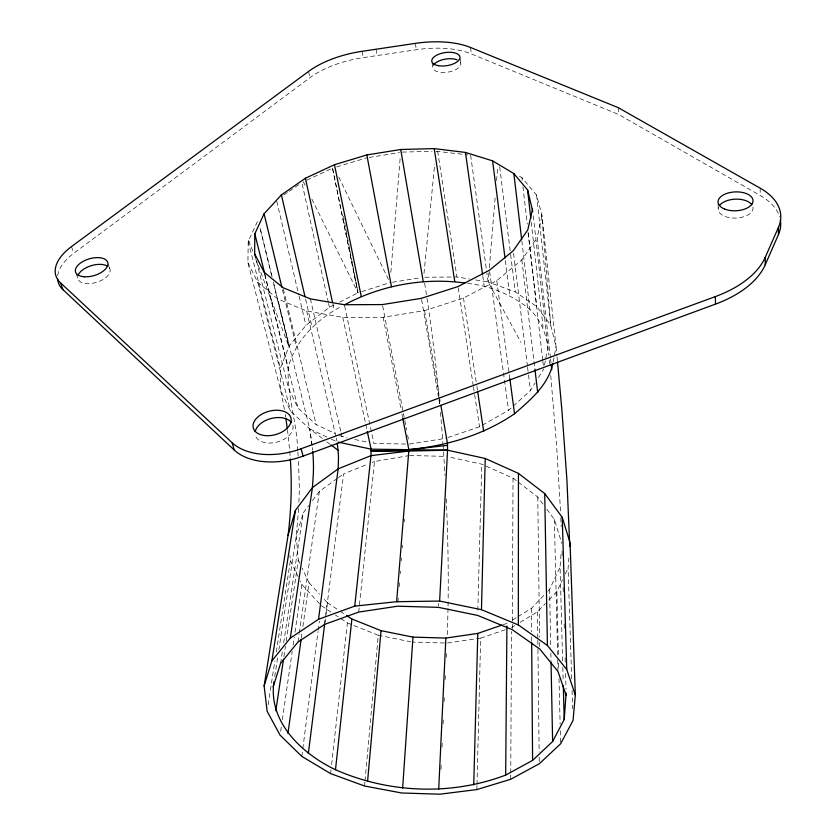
<?xml version="1.0" encoding="UTF-8"?>
<svg xmlns="http://www.w3.org/2000/svg" width="836" height="836" viewBox="0 0 836 836"><rect width="100%" height="100%" fill="white"/><g stroke="black" fill="none" stroke-linecap="round" stroke-linejoin="round"><path stroke-width="0.63" stroke-dasharray="4.18 3.13" d="M512.322 628.421L513.022 478.129L481.787 464.179L448.932 456.958M510.723 779.277L510.744 774.094M510.754 772.798L511.486 631.473M284.386 409.337L280.697 390.464L247.916 262.661L248.219 241.416L258.105 220.14M476.886 789.571L476.98 785.652M477.011 784.346L480.658 638.171L505.341 629.696M477.805 610.207L481.787 464.179M298.682 508.476L296.226 536.273L278.869 649.572M298.891 502.133L299.372 488.172L298.473 459.8M440.98 769.444L441.22 764.229M442.004 747.3L442.254 742.086M443.101 723.851L443.279 719.942M444.125 701.697L444.313 697.788M445.16 679.553L445.337 675.645M446.184 657.399L446.372 653.491M438.461 606.037L438.597 603.435M562.628 660.91L560.078 567.195L561.186 552.126M397.946 602.307L398.458 595.807M399.19 586.715L399.503 582.817M400.225 573.715L400.434 571.124M401.259 560.726L401.468 558.135M402.304 547.737L402.503 545.135M404.373 521.748L404.582 519.156M571.699 678.801L568.093 568.125L568.888 557.999M390.851 272.327L400.214 157.534M488.893 272.912L488.13 282.014L515.289 291.921L536.702 306.561L550.715 325.131L556.024 346.616L556.901 355.624M489.321 267.719L495.372 194.945M496.563 180.649L497.744 166.354M364.569 786.007L364.924 782.109M365.039 780.814L378.259 635.245L353.335 625.297M423.998 273.351L434.689 164.222M358.696 612.077L374.486 461.493L408.407 455.704M330.607 773.603L331.035 769.747M331.61 764.595L347.4 622.924L335.466 615.045M324.755 623.332L325.403 618.18M325.57 616.895L327.357 602.725L322.989 597.959M324.65 624.387L325.298 619.236M325.946 614.094L343.627 473.845L367.37 464.346M301.817 756.381L302.653 749.944M302.82 748.648L318.025 631.483M318.192 630.198L319.362 621.179M301.284 638.098L302.183 631.65M302.904 626.498L309.038 582.713L302.068 568.01M298.034 642.006L299.121 634.284M299.309 632.998L319.362 491.453L337.295 478.443M280.666 731.333L281.596 724.896M282.338 719.744L292.203 651.505M293.133 645.068L294.251 637.345M294.993 632.194L301.88 584.563L300.239 581.135M280.572 663.408L282.516 650.544M283.676 642.821L303.28 512.813L308.641 505.696M283.895 656.678L285.442 646.374M286.205 641.222L298.316 560.099L296.226 536.273L303.28 512.813M274.73 676.606L277.688 657.295M268.116 704.779L274.877 661.015M276.277 652.007L290.405 560.601L289.935 555.543M553.181 361.978L556.024 346.616L541.989 215.448L536.597 195.091L521.915 177.66L517.62 175.09M544.476 365.113L547.893 347.253L532.95 213.013M550.464 358.007L537.151 237.57L541.989 215.448M333.992 305.004L329.426 307.303L305.924 325.382L289.131 346.083L280.384 368.237L280.697 390.464L290.531 411.197L309.686 428.858L322.853 438.795M297.72 450.708C297.052 422.661 287.03 395.721 288.19 367.621C295.39 340.012 317.346 318.84 342.091 306.06M339.709 302.12L358.027 292.809L343.429 216.19M547.862 591.157L549.597 589.338L560.078 567.195M548.938 599.861L556.86 591.595L562.471 579.86M565.282 573.998L568.093 568.125M513.325 406.035L530.432 390.527L535.092 382.972M538.426 377.579L543.745 368.948M247.916 262.661L257.801 282.349L277.73 298.954L306.697 311.013L342.76 317.356L383.149 317.262L424.563 310.647L463.499 298.055L496.772 280.603L521.863 259.86L537.151 237.57M312.465 500.607L319.362 491.453M518.048 616.581L531.403 608.43L544.393 594.793M520.17 622.318L537.496 611.785L545.417 603.529M448.012 437.51L479.561 426.757L508.57 410.351L512.374 406.902M57.726 275.577A55.228 28.8 -16.1 0 1 73.787 253.277L309.895 77.758A71.154 33.618 -10.1 0 1 363.232 57.632L416.318 49.742A70.088 33.137 -9.2 0 1 471.379 53.922L618.619 114.469L760.196 195.457A79.159 43.712 -3.1 0 1 779.58 216.702M338.35 477.669L343.627 473.845M283.895 194.945L288.127 192.008M289.183 191.266L298.703 184.662M512.489 619.978L516.941 617.261M511.507 627.575L514.757 625.61M306.854 180.137L332.529 168.151L358.027 292.809L311.4 198.153M372.114 462.444L374.486 461.493M503.282 624.638L506.919 623.384M361.727 291.639L390.015 282.652M336.678 166.897L366.659 157.858M369.178 157.45L399.378 152.58M392.502 282.244L421.125 277.646M409.379 444.083L445.588 438.346M480.658 638.171L446.852 643.072L413.339 642.111M402.346 152.1L432.076 151.337M435.953 151.232L467.794 154.9M424.897 277.238L456.937 277.009L469.404 278.973M405.575 444.02L373.901 443.519L370.108 425.691M409.661 455.484L445.139 456.372M475.642 279.955L488.099 281.92L520.974 342.363M467.543 283.414C490.387 285.734 512.165 294.92 529.93 309.435C542.574 322.247 547.559 337.357 548.677 354.966M378.259 635.245L410.8 641.818M339.656 435.671L347.107 437.855M354.767 439.475L367.516 442.171M347.4 622.924L352.144 624.816M256.558 261.323L288.619 388.541L298.003 408.02L316.133 424.573L334.954 433.445M326.855 437.019L309.686 428.858L277.73 298.954M331.432 439.193L337.159 441.92L336.271 438.106M321.369 605.734L331.129 612.182M327.357 602.725L339.092 610.51M340.158 611.21L345.487 614.753M326.897 441.857L329.938 444.156M513.022 478.129L517.15 481.285M518.184 482.069L537.767 497.054L543.034 504.16M301.88 584.563L320.522 604.815M309.038 582.713L319.509 594.145M546.807 509.228L554.341 519.375L561.823 543.337M305.077 185.279L303.353 181.767L301.869 182.457L328.297 302.214M338.737 177.044L388.876 280.3M290.405 560.601L298.055 576.579M298.316 560.099L299.925 563.495M248.689 240.402L252.859 251.396M255.638 258.721L288.953 346.647L273.226 282.129M76.442 274.239L78.385 279.882M71.499 246.589L73.787 253.277M488.099 281.92L486.886 272.954M108.304 264.469L110.143 270.112M257.801 282.349L290.531 411.197M248.219 241.416L280.384 368.237M264.887 274.218L288.19 367.621M264.73 274.71L298.003 408.02M272.066 276.81L259.975 227.695L271.993 277.071M273.309 281.847L289.131 346.083M283.31 288.942L316.133 424.573M282.495 289.758L296.31 346.731M276.789 201.351L298.786 295.003M299.089 296.268L305.924 325.382M306.697 311.013L335.978 436.831M305.589 299.183L312.079 327.169M310.375 298.88L340.848 431.721M341.14 432.985L342.008 436.779M328.579 303.489L329.426 307.303M332.832 303.729L334.212 310.062M342.76 317.356L367.004 430.143M344.641 305.997L369.836 424.416M308.589 71.415L309.895 77.758M332.529 168.151L357.986 292.913M382.658 305.861L403.192 412.085M403.443 413.36L406.651 430.007M407.644 435.128L408.386 438.963M383.149 317.262L400.977 409.013M401.959 414.102L402.461 416.652M362.092 51.309L363.232 57.632M376.033 49.24L377.14 55.573M424.563 310.647L440.436 402.743M421.605 299.622L438.701 398.521M438.931 399.807L439.59 403.663M415.325 43.388L416.318 49.742M437.656 151.191L456.937 277.009M458.264 287.824L473.249 385.595M473.448 386.88L474.43 393.317M474.629 394.602L479.561 426.757M463.499 298.055L476.698 385.177M476.886 386.451L477.471 390.297M432.16 63.097L432.745 66.964A14.202 6.625 -8.7 0 0 448.106 72.095A14.202 6.625 -8.7 0 0 460.511 62.449M312.027 445.118L309.686 428.858L312.079 445.306M285.306 414.384L285.661 416.934M287.48 429.714L289.611 450.113M482.738 275.796L484.18 286.079M470.647 155.245L486.709 271.669M489.645 271.501L508.57 410.351M460.176 58.969L460.876 64.142M496.772 280.603L509.876 378.865M470.532 47.485L471.379 53.922M505.341 260.602L509.814 295.568M499.677 166.761L510.462 253.214M510.618 254.499L515.289 291.921M513.544 253.381L527.411 365.949M527.568 367.234L528.362 373.702M528.519 374.998L530.432 390.527M521.863 259.86L534.956 369.439M521.821 240.862L529.93 309.435M521.915 177.66L522.207 180.242M522.949 186.679L527.234 224.058M528.268 233.087L536.702 306.561M528.08 232.471L542.71 359.929M542.857 361.215L543.452 366.367M531.236 222.282L543.034 326.991M550.61 359.302L551.039 363.19M536.597 195.091L550.799 325.695L541.728 214.486M549.189 360.107L549.576 363.963M550.746 375.531L556.64 446.079L560.622 512.646M557.027 356.909L557.403 360.765M297.825 452.004L298.358 458.504M289.716 451.388L290.238 457.752M618.17 107.625L618.619 114.469M560.82 517.766L561.175 526.711M572.075 690.526L572.67 708.75M562.053 551.143L562.2 556.348M563.109 587.583L563.255 592.797M564.154 624.032L564.3 629.236M565.126 657.869L565.314 664.38M565.585 673.492L566.035 689.115M562.806 667.41L563.161 680.431M556.86 591.595L558.458 656.647M558.626 663.147L558.782 669.657M559.002 678.759L560.13 724.3M560.287 730.8L560.58 742.504M554.341 519.375L557.602 654.619M557.727 659.823L557.978 670.221M718.145 204.005L718.27 210.055M549.597 589.338L550.757 647.869M550.861 653.073L551.018 660.879M537.767 497.054L539.565 637.272M539.628 642.466L539.711 648.955M537.496 611.785L537.809 639.07M537.83 640.366L537.924 648.161M537.935 649.457L539.136 752.076M539.189 757.28L539.272 763.77M531.403 608.43L531.581 631.807M531.623 637.001L531.654 640.898M760.196 188.184L760.196 195.457M109.38 267.969A16.741 8.736 -16.5 0 1 96.725 282.265A16.741 8.736 -16.5 0 1 77.685 277.709M292.872 425.555A19.406 12.153 -14.9 0 1 276.622 442.192A19.406 12.153 -14.9 0 1 255.199 434.804M752.943 207.025A17.441 9.457 -2.5 0 1 735.178 218.091A17.441 9.457 -2.5 0 1 718.427 207.589M424.625 283.3A299.685 42.166 86 0 1 426.809 297.031M427.008 298.295A299.685 42.166 86 0 1 438.942 395.815M439.308 399.65A299.685 42.166 86 0 1 439.652 403.443M440.457 412.378A299.685 42.166 86 0 1 442.934 443.404M443.028 444.7A299.685 42.166 86 0 1 445.024 475.548M446.236 498.789A299.685 42.166 86 0 1 448.127 600.499M448.117 601.847A299.685 42.166 86 0 1 448.033 607.218M448.002 608.545A299.685 42.166 86 0 1 447.135 636.959M312.392 447.615A38.435 7.89 86.1 0 1 312.633 450.019"/><path stroke-width="1.25" d="M290.343 459.027C292.067 484.462 291.221 510.023 288.065 535.312L264.134 685.896L267.123 711.217L280.102 735.189L301.817 756.381L330.607 773.603L364.569 786.007L401.677 792.988L439.83 794.2L476.886 789.571L510.723 779.277L539.272 763.77L560.611 743.81L573.047 720.465L575.325 695.144L566.745 669.521L547.413 645.476L518.33 624.952L518.456 473.385L485.235 458.483L447.553 450.186L371.09 449.151L338.413 442.181M765.233 264.772L765.253 257.3L778.494 227.246A79.441 43.587 -3.1 0 0 760.196 188.184L618.17 107.625L470.532 47.485A70.297 33.001 -9.2 0 0 415.325 43.388L362.092 51.309A71.363 33.482 -10.1 0 0 308.589 71.415L71.499 246.589A55.416 28.706 -16 0 0 60.526 282.85L62.93 289.632L234.258 450.05A59.732 37.306 -14.5 0 0 303.029 456.142L715.511 304.105A104.96 59.45 -3.8 0 0 765.233 264.772L778.431 234.644A79.159 43.712 -3.1 0 0 780.416 220.223M255.607 257.54L254.646 253.768L254.813 233.829L264.071 213.786L281.408 194.903L305.412 178.246L334.473 164.713L366.847 154.963L400.716 149.498L434.218 148.609L465.464 152.434L492.603 160.867L513.858 173.585L527.6 189.971L532.814 211.717M273.936 681.758C268.032 722.147 302.078 753.779 335.487 769.737C388.792 793.228 451.085 795.851 505.675 775.087L506.898 625.976M778.431 234.644L778.494 227.246M518.33 624.952L481.473 609.684L485.235 458.483M473.74 784.847L477.805 633.416L502.07 625.056M438.712 789.247L445.86 638.067L477.805 633.416M481.473 609.684L439.631 601.053L447.553 450.186L447.49 443.665L440.875 405.293M402.649 788.108L412.974 637.126L381.028 630.668L351.893 618.995L346.564 615.463M569.776 546.608L566.923 479.885L561.949 410.789L557.528 362.051M264.134 685.896L271.867 660.91L290.301 638.098L318.537 619.288L354.736 606.131L396.619 601.701L408.888 449.778L402.701 417.927M505.675 775.087L532.584 760.394L552.617 741.511L564.216 719.482L566.139 693.013M367.568 781.493L381.028 630.668M354.736 606.131L370.975 455.641L371.09 449.151L367.276 431.407M335.487 769.737L351.893 618.995M308.348 753.424L324.598 624.617M318.537 619.288L338.162 468.839L338.392 461.347A14.87 2.759 86.1 0 0 338.037 450.27L337.284 443.111M287.95 733.402L301.106 639.383M290.301 638.098L312.424 487.618L313.207 475.883A38.435 7.89 86.1 0 0 312.748 451.231M275.817 710.767L283.519 659.259M271.867 660.91L295.432 510.378L312.424 487.618L338.162 468.839L370.975 455.641L408.783 451.053L447.553 450.186M408.783 451.053L370.902 450.823C421.01 452.004 472.539 442.453 514.537 413.778C530.4 400.026 548.468 384.759 552.941 363.263M532.522 209.136L527.788 229.9L513.22 250.79L489.468 270.216L458.065 286.539L421.386 298.347L382.407 304.576L344.369 304.732L310.375 298.88L283.007 287.678L264.103 272.191L254.646 253.768M288.065 535.312L295.432 510.378M273.153 686.91L280.572 663.408L298.034 642.006L324.65 624.387L358.696 612.077L397.633 606.204L438.388 607.344L477.669 615.421L512.311 629.717L539.711 648.955L558.009 671.527L566.223 695.615M344.348 304.91C380.777 285.233 423.977 277.374 464.983 283.007M60.526 282.85L232.136 442.735A59.973 37.223 -14.4 0 0 301.148 448.744L715.344 296.592A105.346 59.283 -3.9 0 0 765.253 257.3M408.888 449.778L447.396 445.348M396.619 601.701L439.631 601.053M412.974 637.126L445.86 638.067M330.951 444.919L338.037 450.27M518.456 473.385L544.717 493.564L562.241 517.338L570.079 542.815L575.325 695.144M232.136 442.735L234.258 450.05M301.148 448.744L303.029 456.142M254.813 233.829L264.887 274.218M264.071 213.786L281.878 287.218M281.408 194.903L304.994 296.644M305.412 178.246L332.55 302.454M334.473 164.713L361.225 296.341M366.847 154.963L391.478 286.685M400.716 149.498L423.246 281.596M434.218 148.609L454.742 281.377M477.669 391.582L483.678 431.303M285.849 418.219L287.291 428.44M465.464 152.434L482.56 274.511M509.876 378.865L514.537 413.778M492.603 160.867L505.017 258.01M534.956 369.439L537.726 392.638M513.858 173.585L521.664 239.566M527.6 189.971L530.808 218.405M551.185 364.486L551.76 369.658M562.241 517.338L566.745 669.521M563.297 685.635L564.216 719.482M715.344 296.592L715.511 304.105M551.039 662.175L552.617 741.511M544.717 493.564L547.413 645.476M531.665 642.205L532.584 760.394M78.093 275.284A16.741 8.736 -16.5 0 1 91.124 265.712A16.741 8.736 -16.5 0 1 107.572 266.235M255.22 431.564A19.406 12.153 -14.9 0 1 271.501 418.397A19.406 12.153 -14.9 0 1 291.524 422.661M719.744 205.196A17.441 9.457 -2.5 0 1 736.056 199.146A17.441 9.457 -2.5 0 1 751.846 204.653M62.93 289.632A55.228 28.8 -16.1 0 1 57.6 278.701M433.382 65.166A14.202 6.625 -8.7 0 1 457.083 59.805M84.206 276.768A16.804 8.705 -16.4 0 0 107.938 263.34A16.804 8.705 -16.4 0 0 82.806 261.543A16.804 8.705 -16.4 0 0 84.206 276.768M265.043 435.587A19.479 12.132 -14.8 0 0 291.012 418.219A19.479 12.132 -14.8 0 0 260.299 415.116A19.479 12.132 -14.8 0 0 265.043 435.587M724.634 209.063A17.504 9.436 -2.5 0 0 752.839 202.197A17.504 9.436 -2.5 0 0 729.128 192.75A17.504 9.436 -2.5 0 0 724.634 209.063M438.44 65.689A14.243 6.594 -8.7 0 0 459.999 57.674A14.243 6.594 -8.7 0 0 439.213 54.068A14.243 6.594 -8.7 0 0 438.44 65.689"/></g></svg>
